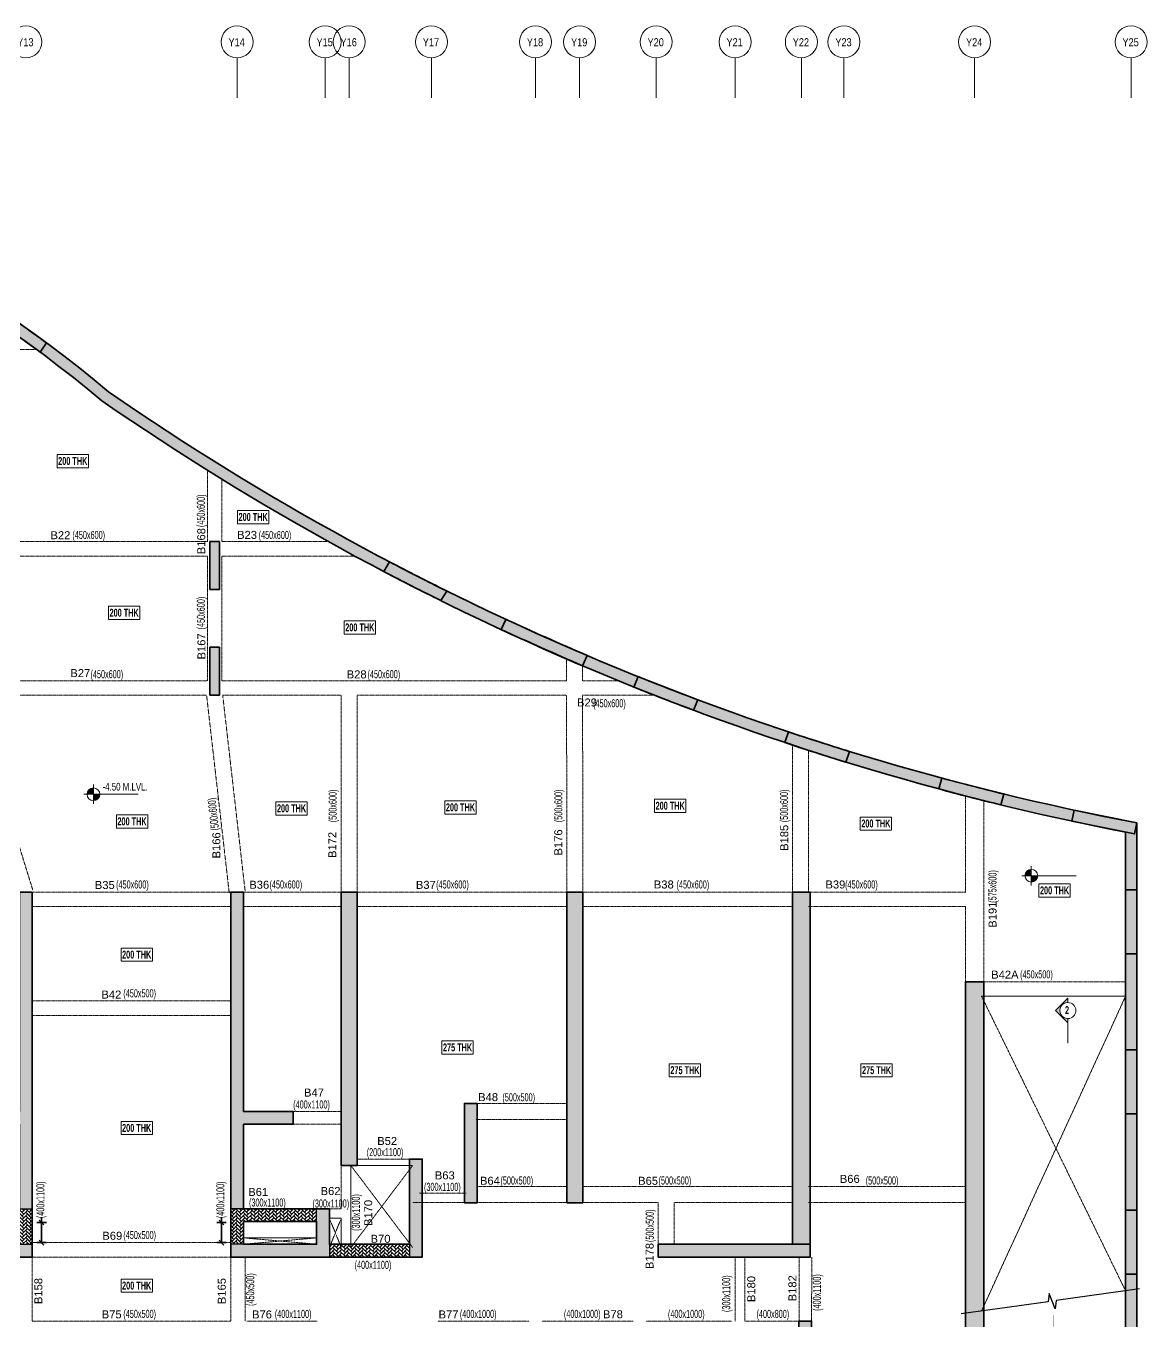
# Model space of a CAD drawing. Header units: millimetres. Extents: x -5 to 70656, y 120 to 65706.
# Drawn here: x 35208 to 70229, y 25245 to 65706 of the extents above; entities that cross this region are included whole.
import ezdxf
from ezdxf.enums import TextEntityAlignment as Align

# ---------------------------------------------------------------- set-up
doc = ezdxf.new("R2010")
doc.units = ezdxf.units.MM
for name, pattern in [('Grid Line', [2222.5, 1270, -317.4999999999999, 317.4999999999999, -317.4999999999999]), ('HIDDEN', [0.375, 0.25, -0.125]), ('HIDDEN2', [0.1875, 0.125, -0.0625])]:
    doc.linetypes.add(name, pattern=pattern)
for name, color, linetype, lineweight in [('A-FLOR-IDEN', 11, 'Continuous', 9), ('A-GRIDS', 8, 'Continuous', 9), ('A-HIDD-ABVE', 8, 'HIDDEN', 20), ('A-HIDD-BELW', 8, 'HIDDEN2', 20), ('G-____-____-DIMS', 7, 'Continuous', 9), ('G-ANNO-SYMB', 1, 'Continuous', 9), ('S-BEAM', 7, 'Continuous', 18), ('S-BEAM-IDEN', 2, 'Continuous', 9), ('S-COL HATCH', 9, 'Continuous', 0), ('S-COLS', 5, 'Continuous', 35), ('S-GRIDS', 8, 'Continuous', 9)]:
    doc.layers.add(name, color=color, linetype=linetype, lineweight=lineweight)
doc.layers.add('Beam Nos', color=7, linetype='Continuous')
doc.layers.add('changes', color=7, linetype='Continuous')
doc.styles.add('Arial Narrow', font='ARIALN.TTF', dxfattribs={"height": 399.9999999999996})
doc.styles.add('SC-BBS1', font='SansSerif')
doc.styles.add('SOBHA', font='swisscl.ttf')
doc.styles.add('Swis721 LtCn BT', font='swisscl.ttf', dxfattribs={"width": 0.9, "height": 233.3551617873649})
doc.styles.add('Swis721 LtCn BT_1', font='swisscl.ttf', dxfattribs={"height": 239.9999999999999})
doc.styles.add('Swis721 LtCn BT_B', font='', dxfattribs={"width": 0.9, "height": 246.9183359013865})
doc.styles.get('Swis721 LtCn BT_B').set_extended_font_data('Swis721 LtCn BT', bold=True)
doc.dimstyles.new('S-100', dxfattribs={"dimscale": 100, "dimtxt": 2.5, "dimasz": 1.5, "dimexe": 1.5, "dimexo": 1.5, "dimgap": 0.1, "dimtad": 0, "dimdec": 0, "dimrnd": 0.0005, "dimzin": 0, "dimdsep": 46, "dimtxsty": 'SOBHA', "dimblk": 'OBLIQUE', "dimcen": 0.09, "dimclrd": 8, "dimclre": 8, "dimclrt": 6, "dimadec": 0, "dimazin": 0, "dimtfac": 1, "dimtdec": 0, "dimtofl": 0, "dimtmove": 0, "dimatfit": 3, "dimfxl": 1.5, "dimfxlon": 1, "dimtolj": 1, "dimtzin": 0, "dimlwd": -1, "dimlwe": -1, "dimarcsym": 0})
pattern_1 = [(45, (-31794446.85419369, 20735559.7480981), (0, 113.1370849898476), [240, -80]), (135, (-31794390.28565119, 20735616.3166406), (8.9e-15, 113.1370849898476), [240, -80])]

# ---------------------------------------------------------------- blocks, each defined once
blk = doc.blocks.new('A$C31bf04c8')
at = {"layer": 'S-COL HATCH', "transparency": 33554687}
h = blk.add_hatch(color=256, dxfattribs=at)
h.dxf.hatch_style = 1
edge = h.paths.add_edge_path()
edge.add_line((-12645.22190790623, -10575.19985628128), (46759.53647775203, -10575.19985628128))
edge.add_line((46759.53647775203, -10575.19985628128), (50154.77851886302, -10425.00601053238))
edge.add_line((50154.77851886302, -10425.00601053238), (50154.77851886302, 18362.28214049339))
edge.add_arc((65982.97857690603, 101150.6081447527), 84287.8332837242, 235.3318360843077, 259.1763076908551, ccw=False)
edge.add_arc((-8446.611141368747, 268.2098512127995), 41199.68046838963, 49.9961516128636, 101.0852321286915)
edge.add_line((-16368.03390341252, 40699.19712734222), (-15227.48269014805, 21150.0005850792))
edge.add_line((-15227.48269014805, 21150.0005850792), (-12645.22190790623, 21150.00058484077))
edge.add_line((-12645.22190790623, 21150.00058484077), (-12645.22190790623, -10575.19985628128))
edge = h.paths.add_edge_path(flags=16)
edge.add_line((-12295.22190838307, -10225.19985580444), (46751.79886502772, -10225.19985580444))
edge.add_line((46751.79886502772, -10225.19985580444), (49804.77851838618, -10090.14652299881))
edge.add_line((49804.77851838618, -10090.14652299881), (49804.77851838618, 18073.36296987534))
edge.add_arc((65982.9785742499, 101150.6081398986), 84637.83327854906, 235.3207608542366, 258.9803174311657, ccw=False)
edge.add_arc((-8446.611140910538, 268.2098531685769), 40849.68046623029, 49.97334944151059, 100.6567920093794)
edge.add_line((-16000.76089220494, 40413.33677697181), (-14897.30743341893, 21500.00058507919))
edge.add_line((-14897.30743341893, 21500.00058507919), (-12295.22190838307, 21500.00058460236))
edge.add_line((-12295.22190838307, 21500.00058460236), (-12295.22190838307, -10225.19985580444))
h = blk.add_hatch(color=256, dxfattribs=at)
h.dxf.hatch_style = 1
h.paths.add_polyline_path([(14461.53178168461, 34512.18325436115), (14266.69796415418, 34221.42599554732, -0.0119099194350363), (15901.64477842674, 33068.50834618509), (16096.69803826883, 33359.5930983685, 0.0118114067623344)])
h = blk.add_hatch(color=256, dxfattribs=at)
h.dxf.hatch_style = 1
h.paths.add_polyline_path([(21200.20562095195, 25651.16528330743), (21500.20562262833, 25651.16528400406), (21500.20561890304, 27151.16528400406), (21200.205616761, 27151.16528330743)])
h = blk.add_hatch(color=256, dxfattribs=at)
h.dxf.hatch_style = 1
h.paths.add_polyline_path([(21200.20573457331, 25651.16528400406), (21500.2057325244, 25651.16528400406), (21500.2057325244, 27151.16528400406), (21200.20573457331, 27151.16528400406)])
h = blk.add_hatch(color=256, dxfattribs=at)
h.dxf.hatch_style = 1
h.paths.add_polyline_path([(28420.13920155913, 25305.90619404986), (28601.82631585375, 25606.50681078061, -0.0060300541328902), (26815.31954800338, 26517.1875420697), (26633.94796350226, 26217.10894830898, 0.0060046413283246)])
h = blk.add_hatch(color=256, dxfattribs=at)
h.dxf.hatch_style = 1
h.paths.add_polyline_path([(30444.46339140087, 24721.45040088892), (30296.34775915742, 24404.33521421999, 0.0043087043167823), (32836.48160387203, 23273.42063678801), (32984.64532437176, 23590.63881636783, -0.0043268481438015)])
h = blk.add_hatch(color=256, dxfattribs=at)
h.dxf.hatch_style = 1
h.paths.add_polyline_path([(21200.20563026518, 22351.17461883649), (21500.20562868193, 22351.17461953685), (21500.20562588796, 23851.17461953685), (21200.20562607423, 23851.17461883649)])
h = blk.add_hatch(color=256, dxfattribs=at)
h.dxf.hatch_style = 1
h.paths.add_polyline_path([(21200.20573271066, 22351.17461953685), (21500.20573112741, 22351.17461953685), (21500.20573112741, 23851.17461953685), (21200.20573271066, 23851.17461953685)])
h = blk.add_hatch(color=256, dxfattribs=at)
h.dxf.hatch_style = 1
h.paths.add_polyline_path([(36309.7524298653, 21881.72621195018), (36441.37668698281, 22209.28438184038, -0.0060148017713095), (34576.22656182572, 22931.67414105311), (34444.98130914941, 22605.0591201894, 0.006030345616494)])
h = blk.add_hatch(color=256, dxfattribs=at)
h.dxf.hatch_style = 1
h.paths.add_polyline_path([(41069.59452968091, 20258.57727995887), (41181.79505573586, 20594.16746113077, -0.0060147708890324), (39277.29233469814, 21205.28147134558), (39165.15158186108, 20869.87012461201, 0.0060303457567743)])
h = blk.add_hatch(color=256, dxfattribs=at)
h.dxf.hatch_style = 1
h.paths.add_polyline_path([(45906.3900215365, 18925.80282298103), (46001.80741254613, 19265.37358707189, -0.0060158293301337), (44064.28255045786, 19763.36587971449), (43968.71632428839, 19423.26551262289, 0.006031451040052)])
h = blk.add_hatch(color=256, dxfattribs=at)
h.dxf.hatch_style = 1
h.paths.add_polyline_path([(48195.26784691587, 18762.7021320723), (48125.19449844583, 18419.78854798898), (50084.70069069042, 18019.36941334233), (50154.77403916046, 18362.28299696371)])
h = blk.add_hatch(color=256, dxfattribs=at)
h.dxf.hatch_style = 1
h.paths.add_polyline_path([(50154.77403869479, 16269.2822600007), (49804.77403860167, 16269.2822600007), (49804.77403860167, 14269.2822600007), (50154.77403869479, 14269.2822600007)])
h = blk.add_hatch(color=256, dxfattribs=at)
h.dxf.hatch_style = 1
h.paths.add_polyline_path([(49804.77403860167, 9269.282260000706), (50154.77403869479, 9269.282260000706), (50154.77403869479, 11269.2822600007), (49804.77403860167, 11269.2822600007)])
h = blk.add_hatch(color=256, dxfattribs=at)
h.dxf.hatch_style = 1
h.paths.add_polyline_path([(50154.77403869479, 6269.282260000705), (49804.77403860167, 6269.282260000705), (49804.77403860167, 4269.282260000705), (50154.77403869479, 4269.282260000705)])
at = {"layer": 'S-COLS', "elevation": -6.406737e-10}
blk.add_lwpolyline([(-12645.22190790623, -10575.19985628128), (46759.53647775203, -10575.19985628128), (50154.77851886302, -10425.00601053238), (50154.77851886302, 18362.28214049339, -0.104418166803797), (18038.15277118236, 31827.21730065346, 0.2266855225477514), (-16368.03390341252, 40699.19712734222), (-15227.48269014805, 21150.0005850792), (-12645.22190790623, 21150.00058484077)], format="xyb", close=True, dxfattribs=at)
at = {"layer": 'S-COLS'}
blk.add_lwpolyline([(-12295.22190838307, -10225.19985580444), (46751.79886502772, -10225.19985580444), (49804.77851838618, -10090.14652299881), (49804.77851838618, 18073.36296987534, -0.1036025941680122), (17825.60995406657, 31548.66370105744, 0.2248253873117498), (-16000.76089220494, 40413.33677697181), (-14897.30743341893, 21500.00058507919), (-12295.22190838307, 21500.00058460236)], format="xyb", close=True, dxfattribs=at)
at = {"layer": 'S-COLS', "elevation": -4.87149e-10}
for points in [[(14461.5317815803, 34512.18325420469), (14266.69796415418, 34221.42599554732, -0.0119099194350363), (15901.64477842674, 33068.50834618509), (16096.69803826883, 33359.5930983685, 0.0118114067829311), (14461.53177878633, 34512.18325630203)], [(26633.94795089588, 26217.10895493254, 0.0060046413709705), (28420.13920155913, 25305.90619404986), (28601.82631585375, 25606.50681078061, -0.0060300541328902), (26815.31954800338, 26517.1875420697), (26633.94796300307, 26217.10894748196)], [(30296.34775881097, 24404.33521347493), (30444.46339140087, 24721.45040088892, 0.0043268481438015), (32984.64532437176, 23590.63881636783), (32836.48160387203, 23273.42063678801, -0.0043087043340257), (30296.34774903208, 24404.3352188319)], [(36441.37667029351, 22209.28438807651, -0.0060148017177295), (34576.22656182572, 22931.67414105311), (34444.98130914941, 22605.0591201894, 0.006030345616494), (36309.7524298653, 21881.72621195018), (36441.37668705732, 22209.28438202292)], [(39165.15159862116, 20869.87011900917, 0.0060303457034982), (41069.59452968091, 20258.57727995887), (41181.79505573586, 20594.16746113077, -0.0060147708890324), (39277.29233469814, 21205.28147134558), (39165.15158185736, 20869.8701245971)], [(46001.80739581585, 19265.37359115854, -0.0060158292783498), (44064.28255045786, 19763.36587971449), (43968.71632428839, 19423.26551262289, 0.006031451040052), (45906.3900215365, 18925.80282298103), (46001.80741257966, 19265.37358719855)]]:
    blk.add_lwpolyline(points, format="xyb", dxfattribs=at)
for points in [[(21200.20562095195, 25651.16528330743), (21500.20562262833, 25651.16528400406), (21500.20561890304, 27151.16528400406), (21200.205616761, 27151.16528330743)], [(21200.20573457331, 25651.16528400406), (21500.2057325244, 25651.16528400406), (21500.2057325244, 27151.16528400406), (21200.20573457331, 27151.16528400406)], [(21200.20563026518, 22351.17461883649), (21500.20562868193, 22351.17461953685), (21500.20562588796, 23851.17461953685), (21200.20562607423, 23851.17461883649)], [(21200.20573271066, 22351.17461953685), (21500.20573112741, 22351.17461953685), (21500.20573112741, 23851.17461953685), (21200.20573271066, 23851.17461953685)], [(49804.77403860167, 16269.2822600007), (50154.77403869479, 16269.2822600007), (50154.77403869479, 14269.2822600007), (49804.77403860167, 14269.2822600007)], [(49804.77403860167, 11269.2822600007), (50154.77403869479, 11269.2822600007), (50154.77403869479, 9269.282260000706), (49804.77403860167, 9269.282260000706)], [(49804.77403860167, 6269.282260000705), (50154.77403869479, 6269.282260000705), (50154.77403869479, 4269.282260000705), (49804.77403860167, 4269.282260000705)]]:
    blk.add_lwpolyline(points, close=True, dxfattribs=at)
blk.add_lwpolyline([(48195.26784691587, 18762.7021320723), (50154.77403916046, 18362.28299696371), (50084.70069069042, 18019.36941334233), (48125.19449844583, 18419.78854798898), (48195.26784691587, 18762.7021320723)], dxfattribs=at)
blk = doc.blocks.new('Spot Elevations - M_Spot Elevation - Target Filled-23738-FIRST FLOOR  FRAMING PLAN _NTA_')
at = {"layer": 'G-____-____-DIMS'}
h = blk.add_hatch(color=256, dxfattribs=at)
edge = h.paths.add_edge_path(flags=0)
edge.add_line((1.6e-15, 0), (-1.999999999999998, 0))
edge.add_arc((-2.6e-15, 1.9e-15), 1.999999999999994, 90.00000000000023, 180.0000000000001, ccw=False)
edge.add_line((1.6e-15, 1.999999999999998), (1.6e-15, 0))
h = blk.add_hatch(color=256, dxfattribs=at)
edge = h.paths.add_edge_path(flags=0)
edge.add_line((1.6e-15, 0), (2.000000000000003, 0))
edge.add_arc((9e-15, -5.8e-15), 1.999999999999992, 269.9999999999993, 359.99999999999983, ccw=False)
edge.add_line((1.6e-15, -1.999999999999999), (1.6e-15, 0))
for p, q in [((-2.999999999999997, 0), (14, 0)), ((1.9e-15, -2.999999999999999), (1.9e-15, 2.999999999999999))]:
    blk.add_line(p, q, dxfattribs=at)
blk.add_circle((1.6e-15, 0), 2.000000000000001, dxfattribs=at)
blk = doc.blocks.new('Detail View - M_Section Head - Structural Type 1-785420-STILT FLOOR FRAMING PLAN')
at = {"layer": 'G-ANNO-SYMB'}
h = blk.add_hatch(color=9, dxfattribs=at)
edge = h.paths.add_edge_path(flags=0)
edge.add_line((-8.500000000000005, -4e-16), (-9.8556349186104, -4e-16))
edge.add_line((-9.8556349186104, 0), (-5.988771130054798, 3.866863788555649))
edge.add_line((-5.988771130054798, 3.866863788555649), (-2.121907341499162, -3.15e-14))
edge.add_line((-2.121907341499162, -3.21e-14), (-3.500000000000005, -3.77e-14))
edge.add_arc((-6.000000000000005, 1.5e-15), 2.499999999999998, 359.9999999999996, 540.0000000000001)
for p, q in [((-5.988771130054798, 3.866863788555649), (-9.8556349186104, -2.1e-15)), ((-5.988771130054798, 3.866863788555649), (-2.121907341499185, -8.5e-15)), ((-8.500000000000005, -4e-16), (-9.855634918610399, -4e-16)), ((-3.500000000000005, -8.8e-15), (-2.121907341499186, -8.8e-15))]:
    blk.add_line(p, q, dxfattribs=at)
at = {"layer": 'G-ANNO-SYMB', "color": 5}
for p, q in [((-5.988771130054798, 3.866863788555649), (-9.8556349186104, 0)), ((-2.121907341499162, -3.17e-14), (-5.988771130054798, 3.866863788555649)), ((-9.8556349186104, -4e-16), (-8.500000000000005, -4e-16)), ((-3.500000000000005, -3.77e-14), (4.242053689179703, -6e-15)), ((-3.500000000000005, -3.77e-14), (-2.121907341499162, -3.21e-14))]:
    blk.add_line(p, q, dxfattribs=at)
at = {"layer": 'G-ANNO-SYMB'}
blk.add_arc((-6.000000000000005, 1.7e-15), 2.500000000000002, 359.9999999999993, 179.9999999999996, dxfattribs=at)
at = {"layer": 'G-ANNO-SYMB', "color": 5}
for centre, radius, start, end in [((-6.000000000000005, 1.5e-15), 2.499999999999998, 359.9999999999996, 180.0000000000001), ((-6.000000000000005, 1.95e-14), 2.500000000000002, 180, 359.9999999999983)]:
    blk.add_arc(centre, radius, start, end, dxfattribs=at)
blk = doc.blocks.new('_OBLIQUE')
at = {"color": 0, "linetype": 'ByBlock'}
blk.add_line((-0.5, -0.5), (0.5, 0.5), dxfattribs=at)
blk = doc.blocks.new('*D22')
at = {"layer": 'Defpoints', "color": 0, "transparency": 16777216}
for p in [(35007.52979401303, 28328.09153765357), (35697.17418231621, 28328.09153765357), (35307.53100123061, 27695.59135078183)]:
    blk.add_point(p, dxfattribs=at)
at = {"layer": 'S-COLS', "color": 8, "transparency": 16777216}
for p, q in [((35547.17418231621, 28328.09153765357), (35847.17418231621, 28328.09153765357)), ((35697.17418231621, 28328.09153765357), (35697.17418231621, 28478.09153765357)), ((35697.17418231621, 27695.59135078183), (35697.17418231621, 28328.09153765357)), ((35547.17418231621, 27695.59135078183), (35847.17418231621, 27695.59135078183))]:
    blk.add_line(p, q, dxfattribs=at)
at = {"layer": 'S-COLS', "color": 8, "transparency": 16777216, "xscale": 150, "yscale": 150, "zscale": 150}
for p, rotation in [((35697.17418231621, 28328.09153765357), 90), ((35697.17418231621, 27695.59135078183), 270)]:
    blk.add_blockref('_OBLIQUE', p, dxfattribs=dict(at, rotation=rotation))
at = {"layer": 'S-COLS', "color": 6, "transparency": 16777216, "insert": (35697.17418231621, 29035.33924407557), "char_height": 250, "attachment_point": 5, "rotation": 90, "style": 'SOBHA'}
blk.add_mtext('\\A1;{\\W0.8;\\C2;(400x1100)}', dxfattribs=at)
blk = doc.blocks.new('*D23')
at = {"layer": 'Defpoints', "color": 0, "transparency": 16777216}
for p in [(41317.88527215823, 28328.09153765357), (42007.52966025276, 28328.09153765357), (41707.52845303518, 27695.59135078183)]:
    blk.add_point(p, dxfattribs=at)
at = {"layer": 'S-COLS', "color": 8, "transparency": 16777216}
for p, q in [((41467.88527215822, 28328.09153765357), (41167.88527215823, 28328.09153765357)), ((41317.88527215823, 28328.09153765357), (41317.88527215823, 28478.09153765357)), ((41317.88527215823, 27695.59135078183), (41317.88527215823, 28328.09153765357)), ((41467.88527215822, 27695.59135078183), (41167.88527215823, 27695.59135078183))]:
    blk.add_line(p, q, dxfattribs=at)
at = {"layer": 'S-COLS', "color": 8, "transparency": 16777216, "xscale": 150, "yscale": 150, "zscale": 150}
for p, rotation in [((41317.88527215823, 28328.09153765357), 90), ((41317.88527215823, 27695.59135078183), 270)]:
    blk.add_blockref('_OBLIQUE', p, dxfattribs=dict(at, rotation=rotation))
at = {"layer": 'S-COLS', "color": 6, "transparency": 16777216, "insert": (41317.88527215823, 29035.33924407557), "char_height": 250, "attachment_point": 5, "rotation": 90, "style": 'SOBHA'}
blk.add_mtext('\\A1;{\\W0.8;\\C2;(400x1100)}', dxfattribs=at)
blk = doc.blocks.new('A$C0921b736')
at = {"layer": 'S-COL HATCH', "transparency": 33554687}
h = blk.add_hatch(color=256, dxfattribs=at)
h.dxf.hatch_style = 1
h.paths.add_polyline_path([(23525.00294017792, 22675.19536566734), (23125.00293970108, 22675.19536566734), (23125.00293970108, 15825.19997811317), (21574.99893379211, 15825.19997811317), (21574.99893379211, 15425.19675477594), (23125.00293970108, 15425.19675477594), (23125.00293970108, 12785.19997835159), (23525.00294017792, 12785.19997835159)])
h = blk.add_hatch(color=256, dxfattribs=at)
h.dxf.hatch_style = 1
h.paths.add_polyline_path([(29725.00351956487, 12785.19997835159), (30125.0035200417, 12785.19997835159), (30125.0035200417, 15425.19675477594), (31675.00752595067, 15425.19675477594), (31675.00752595067, 15825.19997811317), (30125.0035200417, 15825.19997811317), (30125.0035200417, 22675.19536566734), (29725.00351956487, 22675.19536566734)])
h = blk.add_hatch(color=256, dxfattribs=at)
h.dxf.hatch_style = 1
h.paths.add_polyline_path([(33675.0035200417, 14135.19997811317), (33175.00351956487, 14135.19997811317), (33175.00351956487, 22675.19536566734), (33675.0035200417, 22675.19536566734)])
h = blk.add_hatch(color=256, dxfattribs=at)
h.dxf.hatch_style = 1
h.paths.add_polyline_path([(40725.02864983677, 12975.20534372329), (40225.0033364594, 12975.20534372329), (40225.0033364594, 22675.20470356941), (40725.02864983677, 22675.20470356941)])
h = blk.add_hatch(color=256, dxfattribs=at)
h.dxf.hatch_style = 1
h.paths.add_polyline_path([(43075.00274947285, 11675.21372389793), (43075.00274947285, 11275.20037937164), (47825.00000723079, 11275.19818034023), (47825.00000723079, 11675.21152486652)])
h.paths.add_polyline_path([(47825.00030091405, 22675.20278692245), (47275.00030043721, 22675.20278692245), (47275.00000265241, 11675.21276182309), (47825.00000312924, 11675.21276182309)])
h = blk.add_hatch(color=256, dxfattribs=at)
h.dxf.hatch_style = 1
h.paths.add_polyline_path([(53250.00261548161, 8375.199839565903), (53250.00645974278, 19875.20501825586), (52675.00646021962, 19875.20503497123), (52675.00266996026, 8775.19985628128), (47865.00030091405, 8775.19985628128), (47865.00030091405, 9275.199857234955), (47464.94573882222, 9275.19985723123), (47464.94573882222, 8375.199856277555)])
h = blk.add_hatch(color=256, dxfattribs=at)
h.dxf.hatch_style = 1
h.paths.add_polyline_path([(37425.00368236005, 16075.19993472099), (37025.00355246663, 16075.19992899895), (37025.0036931336, 12975.20483279228), (37425.0036931336, 12975.20483279228)])
h = blk.add_hatch(color=256, dxfattribs=at)
h.dxf.hatch_style = 1
h.paths.add_polyline_path([(35305.00352004171, 11675.19985628128), (35305.00352004171, 11275.19985723495), (35705.00352004171, 11275.19985723495), (35705.00352004171, 14335.19997906685), (35305.00352004171, 14335.19997906685)])
h = blk.add_hatch(color=256, dxfattribs=at)
h.dxf.hatch_style = 1
h.paths.add_polyline_path([(23525.00294017792, 11275.19985723495), (23525.00294017792, 11675.19985628128), (23125.00293970108, 11675.19985628128), (20845.00294017792, 11675.19985628128), (20845.00294017792, 12385.19997835159), (20845.00294017792, 12785.19997835159), (20445.00294160843, 12785.19997835159), (20445.00294160843, 11675.19985628128), (20445.00294160843, 11275.19985723495)])
at = {"layer": 'S-COL HATCH'}
h = blk.add_hatch(dxfattribs=at)
h.set_pattern_fill('AR-HBONE', color=256, scale=20)
h.set_pattern_definition(pattern_1)
h.paths.add_polyline_path([(23125.00294017792, 12385.19997835159), (23125.00293970108, 11692.47018022835), (23125.00640951097, 11692.46977652982), (23125.00640999153, 11675.19985628128), (23525.00294018164, 11675.19985628128), (23525.00294017792, 12785.19997835159), (20845.00294017792, 12785.19997835159), (20845.00294017792, 12485.19997859001), (20845.00294065476, 12385.19997835159)])
at = {"layer": 'S-COL HATCH', "transparency": 33554687}
h = blk.add_hatch(color=256, dxfattribs=at)
h.dxf.hatch_style = 1
h.paths.add_polyline_path([(32805.00351813436, 11275.19985723495), (32805.00351813436, 11675.19985628128), (32805.00351813436, 12785.19997835159), (32405.00351956487, 12785.19997835159), (32405.00351956487, 12385.19997835159), (32405.00351956487, 11675.19985628128), (30125.0035200417, 11675.19985628128), (29725.00351956487, 11675.19985628128), (29725.00351956487, 11275.19985723495)])
at = {"layer": 'S-COL HATCH'}
h = blk.add_hatch(dxfattribs=at)
h.set_pattern_fill('AR-HBONE', color=256, scale=20)
h.set_pattern_definition(pattern_1)
h.paths.add_polyline_path([(30125.00351956487, 12385.19997835159), (30125.0035200417, 11692.47018022835), (30125.00005023182, 11692.46977652982), (30125.00004975125, 11675.19985628128), (29725.00351956114, 11675.19985628128), (29725.00351956487, 12785.19997835159), (32405.00351956487, 12785.19997835159), (32405.00351956487, 12485.19997859001), (32405.00351908803, 12385.19997835159)])
h = blk.add_hatch(dxfattribs=at)
h.set_pattern_fill('AR-HBONE', color=256, scale=20)
h.set_pattern_definition([(45, (-31966103.1804494, 21022167.40844137), (0, 113.1370849898476), [240, -80]), (135, (-31966046.6119069, 21022223.97698387), (8.9e-15, 113.1370849898476), [240, -80])])
h.paths.add_polyline_path([(35305.00352004171, 11275.19985723495), (35305.00352004171, 11675.19985628128), (32805.00351813436, 11675.19985628128), (32805.00351813436, 11275.19985723495)])
at = {"layer": 'changes'}
for p, q in [((23125.00293970108, 12785.19997835159), (23525.00294017792, 12785.19997835159)), ((30125.0035200417, 12785.19997835159), (29725.00351956487, 12785.19997835159)), ((32405.00351956487, 12385.19997835159), (32405.00351956487, 12785.19997835159)), ((23125.00293970108, 11675.19985628128), (23525.00294017792, 11675.19985628128)), ((30125.0035200417, 11675.19985628128), (29725.00351956487, 11675.19985628128)), ((32805.00351813436, 11675.19985628128), (32805.00351813436, 11275.19985723495)), ((35305.00352004171, 11675.19985628128), (35305.00352004171, 11275.19985723495))]:
    blk.add_line(p, q, dxfattribs=at)
at = {"layer": 'S-COLS'}
for points in [[(23525.00294017792, 11275.19985723495), (23525.00294017792, 22675.19536566734), (23125.00293970108, 22675.19536566734), (23125.00293970108, 15825.19997811317), (21574.99893379211, 15825.19997811317), (21574.99893379211, 15425.19675477594), (23125.00293970108, 15425.19675477594), (23125.00293970108, 12785.19997835159), (20445.00294160843, 12785.19997835159), (20445.00294160843, 11675.19985628128), (17945.00293970108, 11675.19985628128), (17945.00293970108, 14335.19997906685), (17545.00293970108, 14335.19997906685), (17545.00293970108, 11275.19985723495), (23525.00294017792, 11275.19985723495)], [(29725.00351956487, 11275.19985723495), (29725.00351956487, 22675.19536566734), (30125.0035200417, 22675.19536566734), (30125.0035200417, 15825.19997811317), (31675.00752595067, 15825.19997811317), (31675.00752595067, 15425.19675477594), (30125.0035200417, 15425.19675477594), (30125.0035200417, 12785.19997835159), (32805.00351813436, 12785.19997835159), (32805.00351813436, 11675.19985628128), (35305.00352004171, 11675.19985628128), (35305.00352004171, 14335.19997906685), (35705.00352004171, 14335.19997906685), (35705.00352004171, 11275.19985723495), (29725.00351956487, 11275.19985723495)], [(47825.00000312924, 11675.21276182309), (47825.00030091405, 22675.20278692245), (47275.00030043721, 22675.20278692245), (47275.00000265241, 11675.21276182309), (47825.00000312924, 11675.21276182309)]]:
    blk.add_lwpolyline(points, dxfattribs=at)
for points in [[(33675.0035200417, 14135.19997811317), (33175.00351956487, 14135.19997811317), (33175.00351956487, 22675.19536566734), (33675.0035200417, 22675.19536566734)], [(53250.00261548161, 8375.19985628128), (47464.94573882222, 8375.199856277555), (47464.94573882222, 9275.19985723123), (47865.00030091405, 9275.199857234955), (47865.00030091405, 8775.19985628128), (52675.00266996026, 8775.19985628128), (52675.00646021962, 19875.20503497123), (53250.00645974278, 19875.20503497123)], [(30125.0035200417, 12385.19997835159), (32405.00351956487, 12385.19997835159), (32405.00351956487, 11675.19985628128), (30125.0035200417, 11675.19985628128)]]:
    blk.add_lwpolyline(points, close=True, dxfattribs=at)
for points, elevation in [([(40725.02864983677, 12975.20534372329), (40225.0033364594, 12975.20534372329), (40225.0033364594, 22675.20470356941), (40725.02864983677, 22675.20470356941)], -7.379508e-10), ([(37425.00368236005, 16075.19993472099), (37025.00355246663, 16075.19992899895), (37025.0036931336, 12975.20483279228), (37425.0036931336, 12975.20483279228)], -7.381996e-10), ([(43075.00274947285, 11675.21372389793), (47825.00000723079, 11675.21152486652), (47825.00000723079, 11275.19818034023), (43075.00274947285, 11275.20037937164)], -4.083295e-10)]:
    blk.add_lwpolyline(points, close=True, dxfattribs=dict(at, elevation=elevation))
blk = doc.blocks.new('Grid - Type 1 Structural-6743905-9TH FLOOR LVL')
at = {"layer": 'A-GRIDS'}
blk.add_circle((0, 0), 4.000000000000003, dxfattribs=at)
blk = doc.blocks.new('A$C45bf0ae9')
at = {"layer": 'S-GRIDS', "linetype": 'Grid Line'}
for p, q in [((22055.00000000005, 41014.02994187335), (22055.00000000005, 42264.02994187335)), ((24805.00000000005, 41014.02994187333), (24805.00000000005, 42264.02994187333)), ((25555.00000000003, 41014.02994187333), (25555.00000000003, 42264.02994187333)), ((28125.00000000004, 41014.02994187333), (28125.00000000004, 42264.02994187333)), ((31375.00000000005, 41014.02994187331), (31375.00000000005, 42264.02994187331)), ((32755.00000000005, 41014.02994187333), (32755.00000000005, 42264.02994187333)), ((35145.00000000004, 41014.02994187333), (35145.00000000004, 42264.02994187333)), ((37610.00000000005, 41014.02994187331), (37610.00000000005, 42264.02994187331)), ((39680.00000000004, 41014.02994187331), (39680.00000000004, 42264.02994187331)), ((41010.00000000006, 41014.02994187331), (41010.00000000006, 42264.02994187331)), ((45092.50000000004, 41014.0299418733), (45092.50000000004, 42264.02994187331)), ((49979.99999999994, 41014.0299418733), (49979.99999999994, 42264.0299418733))]:
    blk.add_line(p, q, dxfattribs=at)
at = {"layer": 'A-GRIDS', "xscale": 124.9999999999999, "yscale": 124.9999999999999, "zscale": 124.9999999999999}
for p in [(15454.99999999993, 42764.02994187333), (22055.00000000004, 42764.02994187333), (24805.00000000003, 42764.02994187332), (25555.00000000002, 42764.02994187332), (28125.00000000003, 42764.02994187332), (31375.00000000002, 42764.0299418733), (32755.00000000003, 42764.02994187332), (35145.00000000002, 42764.02994187332), (37610.00000000003, 42764.0299418733), (39680.00000000002, 42764.0299418733), (41010.00000000004, 42764.0299418733), (45092.50000000002, 42764.02994187328), (49979.99999999993, 42764.02994187328)]:
    blk.add_blockref('Grid - Type 1 Structural-6743905-9TH FLOOR LVL', p, dxfattribs=at)
at = {"layer": 'A-GRIDS', "lineweight": 18, "char_height": 249.9999999999999, "width": 641.3499999999995, "attachment_point": 1, "style": 'Arial Narrow'}
for s, insert in [('Y13', (15186.09741310374, 42878.53991948887)), ('Y14', (21786.09741310384, 42878.53991948885)), ('Y15', (24536.09741310383, 42878.53991948885)), ('Y16', (25286.09741310382, 42878.53991948885)), ('Y17', (27856.09741310384, 42878.53991948885)), ('Y18', (31106.09741310383, 42878.53991948883)), ('Y19', (32486.09741310384, 42878.53991948885)), ('Y20', (34876.09741310383, 42878.53991948884)), ('Y21', (37341.09741310383, 42878.53991948883)), ('Y22', (39411.09741310382, 42878.53991948883)), ('Y23', (40741.09741310384, 42878.53991948883)), ('Y24', (44823.59741310383, 42878.53991948883)), ('Y25', (49711.09741310373, 42878.53991948881))]:
    blk.add_mtext(s, dxfattribs=dict(at, insert=insert))

msp = doc.modelspace()

# ---------------------------------------------------------------- linework, layer by layer
at = {"elevation": -4.048584e-10}
msp.add_lwpolyline([(69987.0879102255, 26249.30942755481), (67385.65400763403, 25885.5288807406), (67358.3790134954, 25629.28227160042), (67165.33807690616, 26107.15275280093), (67138.06308276753, 25850.90614366075), (64418.3816701303, 25470.59004550343)], dxfattribs=at)
at = {"layer": 'A-FLOR-IDEN', "color": 8, "flags": 128}
for points in [[(37160.47671015736, 52316.9207989863), (37160.47671015736, 51905.09540216168), (36182.97671015736, 51905.09540216168), (36182.97671015736, 52316.9207989863)], [(37160.47671015736, 52316.9207989863), (37160.47671015736, 51905.09540216168), (36182.97671015736, 51905.09540216168), (36182.97671015736, 52316.9207989863)], [(42794.47671015736, 50567.9207989863), (42794.47671015736, 50156.09540216168), (41816.97671015736, 50156.09540216168), (41816.97671015736, 50567.9207989863)], [(42794.47671015736, 50567.9207989863), (42794.47671015736, 50156.09540216168), (41816.97671015736, 50156.09540216168), (41816.97671015736, 50567.9207989863)], [(38764.97671015736, 47575.9207989863), (38764.97671015736, 47164.09540216168), (37787.47671015736, 47164.09540216168), (37787.47671015736, 47575.9207989863)], [(38764.97671015736, 47575.9207989863), (38764.97671015736, 47164.09540216168), (37787.47671015736, 47164.09540216168), (37787.47671015736, 47575.9207989863)], [(46127.47671015736, 47118.4207989863), (46127.47671015736, 46706.59540216168), (45149.97671015736, 46706.59540216168), (45149.97671015736, 47118.4207989863)], [(46127.47671015736, 47118.4207989863), (46127.47671015736, 46706.59540216168), (45149.97671015736, 46706.59540216168), (45149.97671015736, 47118.4207989863)], [(43993.97671015735, 41466.9207989863), (43993.97671015735, 41055.09540216168), (43016.47671015736, 41055.09540216168), (43016.47671015736, 41466.9207989863)], [(43993.97671015735, 41466.9207989863), (43993.97671015735, 41055.09540216168), (43016.47671015736, 41055.09540216168), (43016.47671015736, 41466.9207989863)], [(49269.97671015736, 41497.9207989863), (49269.97671015736, 41086.09540216168), (48292.47671015735, 41086.09540216168), (48292.47671015735, 41497.9207989863)], [(49269.97671015736, 41497.9207989863), (49269.97671015736, 41086.09540216168), (48292.47671015735, 41086.09540216168), (48292.47671015735, 41497.9207989863)], [(55821.47671015736, 41546.4207989863), (55821.47671015736, 41134.59540216168), (54843.97671015735, 41134.59540216168), (54843.97671015735, 41546.4207989863)], [(55821.47671015736, 41546.4207989863), (55821.47671015736, 41134.59540216168), (54843.97671015735, 41134.59540216168), (54843.97671015735, 41546.4207989863)], [(39010.97671015736, 41057.9207989863), (39010.97671015736, 40646.09540216167), (38033.47671015736, 40646.09540216167), (38033.47671015736, 41057.9207989863)], [(39010.97671015736, 41057.9207989863), (39010.97671015736, 40646.09540216167), (38033.47671015736, 40646.09540216167), (38033.47671015736, 41057.9207989863)], [(62246.47671015736, 40990.9207989863), (62246.47671015736, 40579.09540216168), (61268.97671015735, 40579.09540216168), (61268.97671015735, 40990.9207989863)], [(62246.47671015736, 40990.9207989863), (62246.47671015736, 40579.09540216168), (61268.97671015735, 40579.09540216168), (61268.97671015735, 40990.9207989863)], [(67828.47671015735, 38901.92079898631), (67828.47671015735, 38490.09540216168), (66850.97671015735, 38490.09540216168), (66850.97671015735, 38901.92079898631)], [(67828.47671015735, 38901.92079898631), (67828.47671015735, 38490.09540216168), (66850.97671015735, 38490.09540216168), (66850.97671015735, 38901.92079898631)], [(39156.70348560613, 36896.2027620851), (39156.70348560613, 36484.37736526047), (38179.20348560613, 36484.37736526047), (38179.20348560613, 36896.2027620851)], [(39156.70348560613, 31481.91811963087), (39156.70348560613, 31070.09272280623), (38179.20348560613, 31070.09272280623), (38179.20348560613, 31481.91811963087)], [(39156.70348560613, 26556.12545397048), (39156.70348560613, 26144.30005714586), (38179.20348560613, 26144.30005714586), (38179.20348560613, 26556.12545397048)]]:
    msp.add_lwpolyline(points, close=True, dxfattribs=at)
at = {"layer": 'A-FLOR-IDEN', "color": 8, "elevation": -4.87149e-10, "flags": 128}
for points in [[(49179.67748937559, 33995.95438226228), (49179.67748937559, 33584.12898543766), (48202.17748937558, 33584.12898543766), (48202.17748937558, 33995.95438226228)], [(56282.67748937559, 33285.95438226228), (56282.67748937559, 32874.12898543765), (55305.17748937558, 32874.12898543765), (55305.17748937558, 33285.95438226228)], [(62269.67748937559, 33285.95438226228), (62269.67748937559, 32874.12898543765), (61292.17748937558, 32874.12898543765), (61292.17748937558, 33285.95438226228)]]:
    msp.add_lwpolyline(points, close=True, dxfattribs=at)
at = {"layer": 'A-HIDD-ABVE', "linetype": 'HIDDEN'}
for p, q in [((65057.5298734511, 25559.9675548329), (69557.95117624651, 35395.59652670761)), ((65057.60981865402, 35395.59652670388), (69557.95117624651, 26189.299601595)), ((47287.52916649532, 30105.59147189101), (45357.52916601476, 27545.59135005911)), ((47287.52916649532, 27545.59135005911), (45357.52916601476, 30105.59147189101)), ((45057.52916601847, 28455.59147212942), (44687.52916458797, 27545.59135005911)), ((45057.52916601847, 27545.59135005911), (44687.52916458797, 28455.59147212942)), ((44287.52795816015, 27845.76486488347), (42007.52795863699, 27645.59135005911)), ((44287.52795816015, 27645.59135005911), (42007.52795863699, 27845.76486488347))]:
    msp.add_line(p, q, dxfattribs=at)
at = {"layer": 'S-BEAM', "linetype": 'HIDDEN'}
for p, q in [((33528.37828149822, 55595.58025000905), (35545.81045098033, 55595.58025000905)), ((40878.37828111823, 49595.58685992201, -1.1514631e-09), (40878.37828101766, 51824.24471772377, -1.1800604e-09)), ((41328.37828117784, 49595.58685992201, -1.1335994e-09), (41328.37828112569, 51544.95419190367, -1.1506076e-09)), ((33528.37828177017, 49595.58685991829), (40878.37828111451, 49595.58685992201)), ((41328.37828118157, 49595.58685992201), (44658.97792238544, 49595.58685992201)), ((33528.37828179252, 49145.58685991829), (40878.37828113314, 49145.58685991829)), ((40878.3782813045, 45245.59619543617, -1.0956457e-09), (40878.37828112941, 49145.58685991829, -1.1456889e-09)), ((41328.37828119646, 49145.5868599071), (45480.3521457481, 49145.58685991829)), ((41328.3782813045, 45245.59619543617, -1.0956457e-09), (41328.37828119274, 49145.5868599071, -1.1296731e-09)), ((52094.25562546205, 45245.59619543617, -1.3050738e-09), (52092.87143263023, 45933.21196419661, -1.279096e-09)), ((52594.25562545088, 45245.59619543989, -1.3050738e-09), (52593.30397236523, 45718.34222819571, -1.2872136e-09)), ((40878.3782813045, 45245.59619543989), (33528.37828195643, 45245.59619543617)), ((41328.37828130822, 45245.59619543617), (52094.25562546205, 45245.59619543617)), ((52594.2556254546, 45245.59619543617), (53726.93594225671, 45245.59619543617)), ((33539.27430321824, 44795.59619545479), (40851.87958420988, 44795.59619545479)), ((33539.27430322197, 44795.59619543989, -1.220303e-09), (35422.4669985379, 38712.12255810862)), ((41559.15249471914, 38617.15397307193), (40851.87958421733, 44795.59619543989, -1.3023257e-09)), ((42055.9082535113, 38674.01974581843), (41355.01110441412, 44796.76596615751, -1.2979459e-09)), ((41355.1450131106, 44795.59619545479), (45049.9005302022, 44795.59619545479)), ((45057.52916601847, 38645.58685944518), (45049.90053019848, 44795.59619544734)), ((45550.10528123927, 44795.59619545479), (52095.16149003979, 44795.59619545479)), ((45557.52916601848, 38645.58685944518), (45550.10528124299, 44795.59619545107)), ((52107.54163936329, 38645.59619734725, -1.5544188e-09), (52095.16149004351, 44795.59619543989, -1.3220746e-09)), ((52595.16149003606, 44795.59619545479), (54851.36848201777, 44795.59619545479)), ((52607.54163936328, 38645.59619734725, -1.5544188e-09), (52595.16149003979, 44795.59619543989, -1.3220746e-09)), ((59157.52594546031, 38645.59428070029), (59148.26928272646, 43243.96173944984)), ((59657.52594546032, 38645.59428070029), (59648.59906811442, 43080.13656617989)), ((64557.53729538423, 38645.59401196157), (64557.5372953805, 41639.05216924017)), ((65132.53468517016, 35845.59654379924), (65132.53468518135, 41524.3625388286)), ((41607.52916458797, 38645.6019454143), (35434.73106838193, 38645.58692563241)), ((45057.5009987707, 38645.59428070029), (42007.5291650648, 38645.58685944518)), ((45557.55733088206, 38645.59428070029), (52107.5289814825, 38645.59428068539, -1.5544188e-09)), ((59157.52594546031, 38645.59428070029), (52607.55429485988, 38645.59428068539, -1.5544188e-09)), ((64557.53471545305, 38645.59428102439), (59657.52594641399, 38645.59428070029)), ((41607.52916601848, 38195.60194542175, -1.5776954e-09), (35407.52979448986, 38195.58685943027)), ((45057.50136375603, 38195.59428069656), (42007.52953005012, 38195.58685943027)), ((45557.55733088206, 38195.59428069656), (52107.5289814825, 38195.59428067048)), ((59157.52594546031, 38195.59428069656), (52607.55429485988, 38195.59428067048)), ((64557.53729539912, 38195.59408012693), (59657.52594645869, 38195.59428070029)), ((64557.5372953805, 35845.59650228461), (64557.5372953954, 38195.59409517338)), ((69571.81599816855, 35845.59652670761, -1.0160357e-09), (65057.53331176739, 35845.59652670388)), ((41607.52988411661, 35245.58653784459), (35407.53028425005, 35245.58653784459)), ((41607.52988411661, 34795.58694132706), (35407.53028425005, 34795.58653784459)), ((49257.53053667198, 32045.59142849883, -1.5546676e-09), (52107.53019077134, 32045.59142849883, -1.5544188e-09)), ((43557.53317240428, 31795.59147189101), (45057.52916601847, 31795.59147189101)), ((43557.53317240428, 31395.59147189101), (45057.52916601847, 31395.59147189101)), ((49257.53053667198, 31545.59142849882, -1.5546676e-09), (52107.53019077134, 31545.59142849882, -1.5544188e-09)), ((45057.52916601847, 30105.59147189101), (45057.52916601847, 28755.59147212943)), ((47287.52916649532, 30305.59147284468), (45557.52916649532, 30305.59147284468)), ((48957.53052475851, 29245.59641168555, -1.072148e-09), (47505.13114182081, 29245.59641168555)), ((52107.53019077134, 29445.59641168554, -1.5544188e-09), (49307.53054799687, 29445.59641168554, -1.1257337e-09)), ((59157.52690569114, 29445.59641168554), (52607.55550414871, 29445.59641168554)), ((64557.53112915706, 29445.59641168554), (59657.52690616798, 29445.59641168554)), ((45057.52916601847, 28755.59147212943), (44687.52916458797, 28755.59147212943)), ((54957.52960378479, 28945.59620404904), (47287.53037435364, 28945.59641168555)), ((54957.52839592647, 27645.60521767577, -1.230682e-09), (54957.52839592647, 28945.59693382224, -1.230682e-09)), ((55457.52839592647, 27645.60521767577, -1.230682e-09), (55457.52839592647, 28945.59693382224, -1.230682e-09)), ((59157.52689215716, 28945.59609034946), (55457.52839592275, 28945.59619051506)), ((64557.53095842701, 28945.59594415789), (59657.526892634, 28945.59607681175)), ((35407.52979401302, 27695.59135077437), (41607.5295701864, 27695.59135077437)), ((35407.52979782772, 27245.59135077437), (35407.52979782772, 25245.59135077437)), ((35407.52988407936, 27245.59135077437), (41607.5295701864, 27245.59135077437)), ((41607.52916268061, 27245.59135077437), (41607.52916268061, 25245.59135077437)), ((42057.52916268062, 27245.59135077437), (42057.52916268062, 25245.59135077437)), ((57361.88630036068, 25245.59135101279), (57361.88630036068, 27245.59187314948, -1.230682e-09)), ((57661.88630036067, 25245.59135101279), (57661.88630036067, 27245.59187314948, -1.230682e-09)), ((59357.52594582167, 27245.59187314948), (59357.52594582167, 25245.59135101279)), ((59757.52880861413, 27245.59077363377, -1.230682e-09), (59747.52594736767, 25245.59135101279)), ((35407.52988407936, 25245.59135077437), (41607.5295701864, 25245.59135077437)), ((44307.50897904288, 25245.59135101279), (42107.54957989406, 25245.59135099789)), ((50927.53068811249, 25245.59135102024), (48077.53068811249, 25245.59135100161)), ((54177.53068811249, 25245.59135101651), (51327.53068811249, 25245.59135100161)), ((57261.887508219, 25245.59135101651), (54577.53068811249, 25245.59135100161)), ((59357.52594582167, 25245.59135100906), (57661.88630036067, 25245.59135101279))]:
    msp.add_line(p, q, dxfattribs=at)
at = {"layer": 'S-BEAM'}
for p, q in [((69571.81600094016, 35395.59652670761, -1.0160357e-09), (65057.45559787553, 35395.59652670388)), ((45357.52916601848, 30105.59147189101), (45357.52916601848, 27545.59135005911)), ((47287.52916649532, 30105.59147284468), (45557.52916649532, 30105.59147284468)), ((45057.52916601847, 28455.59147212942), (44687.52916458797, 28455.59147212942)), ((45057.52916601847, 28455.59147212942), (45057.52916601847, 27545.59135005911))]:
    msp.add_line(p, q, dxfattribs=at)
at = {"layer": 'S-BEAM', "elevation": -8.16468e-10}
msp.add_lwpolyline([(42007.52795863699, 27645.59135005911), (44287.52795816015, 27645.59135005911), (44287.52795816015, 27845.76486488347), (42007.52795863699, 27845.76486488347)], close=True, dxfattribs=at)
at = {"layer": 'S-BEAM', "const_width": 12.5}
msp.add_lwpolyline([(67299.07011975523, 25437.19945390066), (67299.07011975523, 16726.19945390065)], dxfattribs=at)

# ---------------------------------------------------------------- block references
at = {"layer": 'A-HIDD-BELW', "color": 3}
msp.add_blockref('A$C31bf04c8', (19753.17265786033, 22445.59134825235), dxfattribs=at)
at = {"layer": 'Beam Nos'}
msp.add_blockref('A$C45bf0ae9', (19749.31472275209, 22442.14208315601), dxfattribs=at)
at = {"layer": 'changes'}
msp.add_blockref('A$C0921b736', (11882.53083476599, 15969.23036494022), dxfattribs=at)
at = {"layer": 'G-____-____-DIMS', "xscale": 99.99999999999991, "yscale": 99.99999999999991, "zscale": 99.99999999999991}
for p in [(37316.95441378456, 41703.35752417435), (66612.36473712127, 39157.6234298936)]:
    msp.add_blockref('Spot Elevations - M_Spot Elevation - Target Filled-23738-FIRST FLOOR  FRAMING PLAN _NTA_', p, dxfattribs=at)
at = {"layer": 'G-ANNO-SYMB', "extrusion": (0, 0, -1), "xscale": 99.99999999999991, "yscale": 99.99999999999991, "zscale": 99.99999999999991, "rotation": 270}
msp.add_blockref('Detail View - M_Section Head - Structural Type 1-785420-STILT FLOOR FRAMING PLAN', (-67755.96524714108, 34346.71748122489), dxfattribs=at)

# ---------------------------------------------------------------- texts
at = {"layer": 'A-FLOR-IDEN', "color": 1, "char_height": 246.9183359013865, "width": 1154.999999999998, "attachment_point": 2, "line_spacing_factor": 0.9642671421142559, "style": 'Swis721 LtCn BT_B'}
for s, insert in [('200 THK', (36671.72671015736, 52238.87881742705)), ('200 THK', (36671.72671015736, 52238.87881742705)), ('200 THK', (42305.72671015735, 50489.87881742705)), ('200 THK', (42305.72671015735, 50489.87881742705)), ('200 THK', (38276.22671015736, 47497.87881742705)), ('200 THK', (38276.22671015736, 47497.87881742705)), ('200 THK', (45638.72671015736, 47040.37881742705)), ('200 THK', (45638.72671015736, 47040.37881742705)), ('200 THK', (43505.22671015736, 41388.87881742705)), ('200 THK', (43505.22671015736, 41388.87881742705)), ('200 THK', (48781.22671015736, 41419.87881742705)), ('200 THK', (48781.22671015736, 41419.87881742705)), ('200 THK', (55332.72671015736, 41468.37881742706)), ('200 THK', (55332.72671015736, 41468.37881742706)), ('200 THK', (38522.22671015736, 40979.87881742706)), ('200 THK', (38522.22671015736, 40979.87881742706)), ('200 THK', (61757.72671015736, 40912.87881742705)), ('200 THK', (61757.72671015736, 40912.87881742705)), ('200 THK', (67339.72671015735, 38823.87881742706)), ('200 THK', (67339.72671015735, 38823.87881742706)), ('200 THK', (38667.95348560613, 36818.16078052586)), ('275 THK', (48690.92748937559, 33917.91240070304)), ('275 THK', (55793.92748937558, 33207.91240070303)), ('275 THK', (61780.92748937558, 33207.91240070303)), ('200 THK', (38667.95348560613, 31403.87613807162)), ('200 THK', (38667.95348560613, 26478.08347241124))]:
    msp.add_mtext(s, dxfattribs=dict(at, insert=insert))
at = {"layer": 'Beam Nos', "color": 3, "style": 'SC-BBS1'}
for s, p in [('B22', (36285.86912494328, 49595.20614699934)), ('B23', (42115.58092967596, 49605.9364158689)), ('B27', (36906.33602973994, 45287.72750830565)), ('B28', (45539.48840653326, 45247.75924035077)), ('B29', (52732.53101295408, 44370.68401977335)), ('B35', (37671.14067270037, 38669.01595780542)), ('B36', (42495.72649722721, 38676.93345606988)), ('B37', (47700.25639642205, 38673.18096127277)), ('B38', (55133.18391326245, 38684.2989486522)), ('B39', (60493.2557182255, 38684.29894876396)), ('B42A', (65786.58853664424, 35868.79497007196)), ('B42', (37876.21618561995, 35245.20621126806)), ('B47', (44205.86912494328, 32183.14132289504)), ('B48', (49644.86912494328, 32041.64132289504)), ('B52', (46491.70447541949, 30671.50898570483)), ('B63', (48291.70867387008, 29597.22681026077)), ('B64', (49701.59660009842, 29429.55932119032)), ('B65', (54641.78096631717, 29428.06873579239)), ('B66', (60942.048094442, 29488.02484939536, 1.0612287e-09)), ('B61', (42465.00104383182, 29079.73306228881)), ('B62', (44724.37309551041, 29108.00332854977)), ('B69', (37905.69888161671, 27711.08891599541)), ('B70', (46285.69888161671, 27616.08891599541)), ('B75', (37887.36912494328, 25256.14025828158)), ('B76', (42582.86912494328, 25252.64025828158)), ('B77', (48407.86912493955, 25252.6402582853)), ('B78', (53544.20171562384, 25258.58324888264))]:
    msp.add_text(s, height=250, dxfattribs=at).set_placement(p, align=Align.BOTTOM_CENTER)
for s, p in [('B168', (40884.17485370662, 49610.12656966512, -1.6051699e-09)), ('B167', (40890.77966436174, 46322.27763823708, -1.6051699e-09)), ('B166', (41356.83115533169, 40106.48763153617, -1.6051699e-09)), ('B172', (44978.14317445632, 40120.68600666066)), ('B176', (52036.35162112664, 40198.78578654219, -2.2811829e-09)), ('B185', (59095.64169736009, 40341.58898760666)), ('B191', (65602.00371041696, 37941.61438863268, 1.3290807e-09)), ('B170', (46099.96842220228, 28623.45295105045)), ('B178', (54887.77257716831, 27277.79085988094)), ('B158', (35795.48167855095, 26183.05316385542, -1.9624459e-09)), ('B165', (41524.70309635427, 26182.84302667444, -2.6683489e-09)), ('B180', (58064.94570935693, 26246.4423076949)), ('B182', (59350.335205024, 26269.63725890135))]:
    msp.add_text(s, height=250, rotation=90, dxfattribs=at).set_placement(p, align=Align.BOTTOM_CENTER)
at = {"layer": 'G-____-____-DIMS', "insert": (37602.33747442242, 42058.96757158924), "char_height": 239.9999999999999, "width": 1683.880654475457, "attachment_point": 1, "line_spacing_factor": 0.970125592708619, "style": 'Swis721 LtCn BT_1'}
msp.add_mtext('-4.50 M.LVL.', dxfattribs=at)
at = {"layer": 'G-ANNO-SYMB', "color": 5, "insert": (67729.3409705701, 35082.64423383688), "char_height": 246.9183359013865, "width": 329.9999999999996, "attachment_point": 2, "line_spacing_factor": 0.9642671421142559, "style": 'Swis721 LtCn BT_B'}
msp.add_mtext('2', dxfattribs=at)
at = {"layer": 'S-BEAM-IDEN', "style": 'Swis721 LtCn BT', "width": 0.8}
for s, rotation, p in [('(450x600)', 90.00000000000031, (40798.54505831923, 50050.22823113863, -1.3257795e-09)), ('(450x600)', 359.9999999999997, (36659.2640687431, 49678.9201932541)), ('(450x600)', 359.9999999999997, (42477.4192711952, 49678.9201932541)), ('(450x600)', 90.00000000000031, (40798.54505845334, 46853.41187924062, -1.2847592e-09)), ('(450x600)', 359.9999999999997, (37226.01130119886, 45328.92952876826)), ('(450x600)', 359.9999999999997, (45879.01130120259, 45328.92952876826)), ('(450x600)', 359.9999999999997, (52924.01130120259, 44421.92952876826)), ('(500x600)', 90.00000000000031, (44914.80854325544, 40829.61295057003)), ('(500x600)', 90.00000000000031, (51964.82101660024, 40829.6222884721, -1.4458071e-09)), ('(500x600)', 90.00000000000031, (59014.80532269728, 40829.62037182515)), ('(500x600)', 96.2612320463146, (41239.93839064788, 40586.49591874992, -2.4127539e-09)), ('(575x600)', 90.00000000000033, (65524.81408338796, 38312.68643498336)), ('(500x500)', 359.9999999999997, (54969.83880870964, 29512.2912436082)), ('(500x500)', 359.9999999999997, (61440.83880870964, 29512.2912436082)), ('(300x1100)', 359.9999999999996, (44159.18746446621, 28794.42563300868, -1.550137e-09)), ('(300x1100)', 90.00000000000033, (45639.57481828507, 28065.27203998258, -1.550137e-09)), ('(500x500)', 90.00000000000033, (54818.98523914244, 27714.25445796465)), ('(400x1100)', 359.9999999999996, (45475.6866773757, 26877.86502268826, -1.550137e-09)), ('(450x500)', 90.00000000000033, (42339.57602280553, 25718.3636787041, -1.1419985e-09)), ('(300x1100)', 90.00000000000033, (57207.48523914244, 25528.1070136643)), ('(400x1100)', 90.00000000000033, (60039.73282182764, 25563.58071815138)), ('(450x500)', 359.9999999999997, (38251.33891517845, 25344.9957754529))]:
    msp.add_text(s, height=250, rotation=rotation, dxfattribs=at).set_placement(p)
for s, p in [('(450x600)', (38025.06832723868, 38760.56441892599)), ('(450x600)', (42816.97714098346, 38760.56441892599)), ('(450x600)', (48023.99731396686, 38760.56441892599)), ('(450x600)', (55532.29828901764, 38760.56441892599)), ('(450x600)', (60796.29460825201, 38760.56441892599)), ('(450x500)', (66263.82788857992, 35952.94858518903)), ('(450x500)', (38251.33891517845, 35360.5541048265)), ('(500x500)', (50091.39069660183, 32112.28626042148, -1.0436026e-09)), ('(400x1100)', (43557.58217530873, 31887.7202734976, -1.550137e-09)), ('(200x1100)', (45853.69466748637, 30397.72027445128, -1.550137e-09)), ('(300x1100)', (47642.99101513055, 29312.2912436082)), ('(500x500)', (50031.05576412555, 29512.2912436082)), ('(300x1100)', (42177.36167864304, 28823.95305994814, -1.550137e-09)), ('(450x500)', (38251.33891517845, 27810.55891775628)), ('(400x1100)', (42983.1025214697, 25344.9957756876)), ('(400x1000)', (48763.12262063276, 25344.9957756876)), ('(400x1000)', (52013.12262063276, 25344.9957756876)), ('(400x1000)', (55263.12262063276, 25344.9957756876)), ('(400x800)', (58030.15252228257, 25344.9957756876))]:
    msp.add_text(s, height=250, dxfattribs=at).set_placement(p)

# ---------------------------------------------------------------- dimensions: what is measured, and where the dimension line sits
at = {"layer": 'S-COLS'}
for base, p1, p2, picture, middle in [((35697.17418231621, 28328.09153765357), (35307.53100123059, 27695.59135078182, -1.1425877e-09), (35007.52979401302, 28328.09153765356, -1.1425877e-09), '*D22', (35697.17418231621, 29035.33924407557)), ((41317.88527215823, 28328.09153765357), (41707.52845303517, 27695.59135078182, -1.1425877e-09), (42007.52966025274, 28328.09153765356, -1.1425877e-09), '*D23', (41317.88527215823, 29035.33924407557))]:
    dim = msp.add_linear_dim(base=base, p1=p1, p2=p2, angle=90, text='{\\W0.8;\\C2;(400x1100)}', dimstyle='S-100', dxfattribs=at)
    dim.commit()
    dim.dimension.update_dxf_attribs({"geometry": picture, "text_midpoint": middle})

doc.saveas('drawing.dxf')
